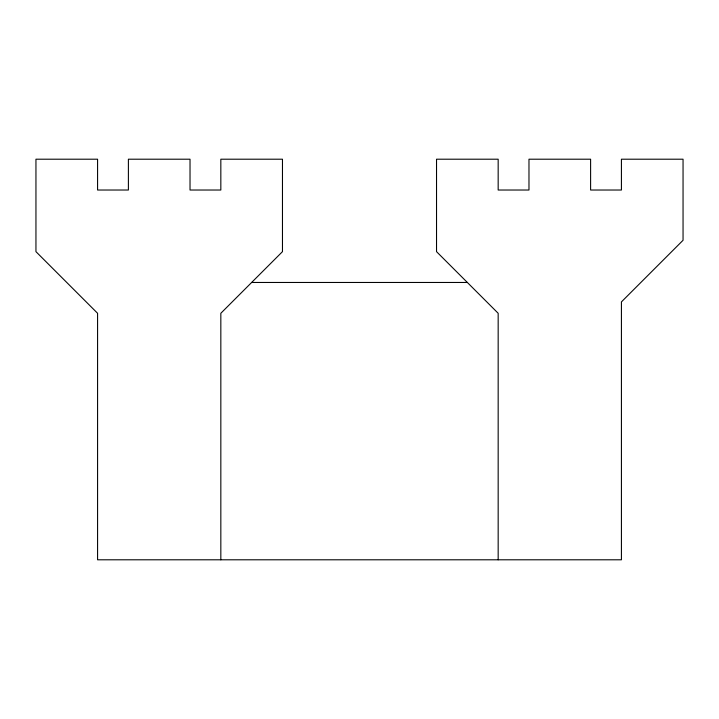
<?xml version="1.0" encoding="UTF-8"?>
<svg xmlns="http://www.w3.org/2000/svg" width="719" height="719" viewBox="0 0 719 719"><rect width="100%" height="100%" fill="white"/><g stroke="black" fill="none" stroke-linecap="round" stroke-linejoin="round"><path stroke-width="1.08" d="M251.65 282.468L467.35 282.468M498.168 559.795L498.168 313.277L436.532 251.65L436.532 159.205L498.168 159.205L498.168 190.023L528.977 190.023L528.977 159.205L590.605 159.205L590.605 190.023L621.423 190.023L621.423 159.205L683.05 159.205L683.05 240.272L621.423 301.899L621.423 559.795L97.577 559.795L97.577 313.277L35.95 251.65L35.95 159.205L97.577 159.205L97.577 190.023L128.395 190.023L128.395 159.205L190.023 159.205L190.023 190.023L220.832 190.023L220.832 159.205L282.468 159.205L282.468 251.65L220.832 313.277L220.832 559.795"/></g></svg>
